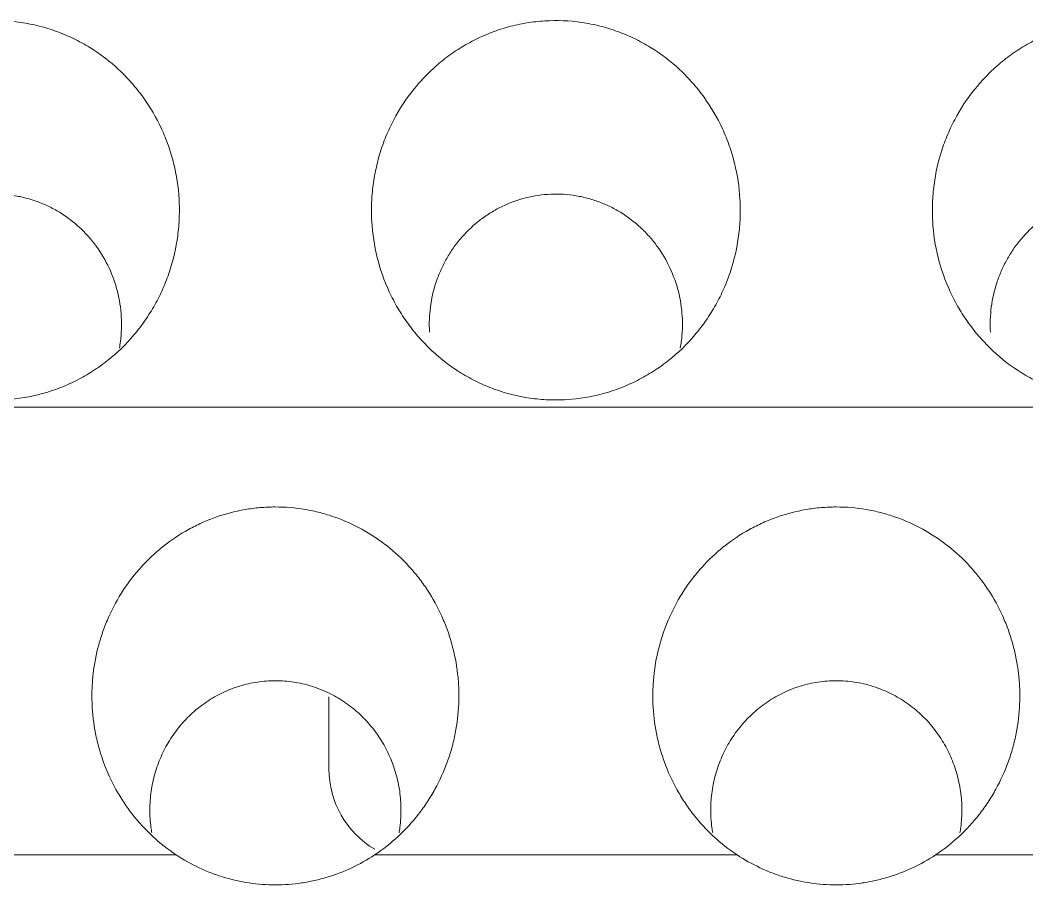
# Model space of a CAD drawing. Header units: millimetres. Extents: x 70151 to 230897, y 35202 to 113211.
# Drawn here: x 178589.31 to 178594.67, y 69177.14 to 69181.75 of the extents above; entities that cross this region are included whole.
import ezdxf

# ---------------------------------------------------------------- set-up
doc = ezdxf.new("R2010")
doc.units = ezdxf.units.MM
doc.header["$LTSCALE"] = 50
doc.layers.add('2-con', color=2, linetype='Continuous')
doc.layers.add('mark-B', color=2, linetype='Continuous', lineweight=20)

# ---------------------------------------------------------------- blocks, each defined once
blk = doc.blocks.new('무풍1WAY 대형')
at = {"layer": 'mark-B'}
for p, q in [((63.9599, -418.31), (63.9599, -418.6934)), ((289.2596, -420.2368), (-384.8363, -420.2368))]:
    blk.add_line(p, q, dxfattribs=at)
blk.add_arc((63.462, -418.31), 0.4979, 0, 59.4421, dxfattribs=at)
for points, knots in [([(61.7852, -417.8514), (61.7466, -417.8259), (61.7061, -417.8031), (61.6425, -417.7731), (61.6208, -417.7639), (61.5772, -417.7471), (61.5552, -417.7396), (61.4885, -417.7194), (61.4432, -417.7092), (61.374, -417.6989), (61.3507, -417.6963), (61.3037, -417.6928), (61.2803, -417.6919), (61.2103, -417.6919), (61.1639, -417.6954), (61.0949, -417.7056), (61.072, -417.7099), (61.0263, -417.7201), (61.0035, -417.7261), (60.9362, -417.7465), (60.8494, -417.78), (60.7682, -417.8256), (60.7291, -417.8514)], [0, 0, 0, 0, 0.125, 0.125, 0.1875, 0.1875, 0.25, 0.25, 0.375, 0.375, 0.4375, 0.4375, 0.5, 0.5, 0.625, 0.625, 0.6875, 0.6875, 0.75, 0.75, 0.875, 1, 1, 1, 1]), ([(64.7728, -417.8514), (64.7341, -417.8259), (64.6937, -417.8031), (64.6301, -417.7731), (64.6084, -417.7639), (64.5648, -417.7471), (64.5427, -417.7396), (64.4761, -417.7194), (64.4308, -417.7092), (64.3616, -417.6989), (64.3383, -417.6963), (64.2913, -417.6928), (64.2678, -417.6919), (64.1978, -417.6919), (64.1515, -417.6954), (64.0825, -417.7056), (64.0595, -417.7099), (64.0139, -417.7201), (63.991, -417.7261), (63.9237, -417.7465), (63.8369, -417.78), (63.7558, -417.8256), (63.7167, -417.8514)], [0, 0, 0, 0, 0.125, 0.125, 0.1875, 0.1875, 0.25, 0.25, 0.375, 0.375, 0.4375, 0.4375, 0.5, 0.5, 0.625, 0.625, 0.6875, 0.6875, 0.75, 0.75, 0.875, 1, 1, 1, 1]), ([(61.7852, -417.8514), (61.8302, -417.8812), (61.872, -417.9142), (61.9495, -417.986), (61.9853, -418.0249), (62.0344, -418.0877), (62.0501, -418.1094), (62.0797, -418.1542), (62.0935, -418.177), (62.1321, -418.2468), (62.154, -418.295), (62.1812, -418.3698), (62.1894, -418.3951), (62.2038, -418.4467), (62.2099, -418.4727), (62.2253, -418.5508), (62.2315, -418.6033), (62.2347, -418.6825), (62.2348, -418.7091), (62.2329, -418.7623), (62.2309, -418.7891), (62.2219, -418.8684), (62.2119, -418.9203), (62.191, -418.9967), (62.183, -419.022), (62.1696, -419.0595), (62.1649, -419.0719), (62.1549, -419.0967), (62.1496, -419.109), (62.1222, -419.1701), (62.0967, -419.2166), (62.0388, -419.3052), (62.0063, -419.3472), (61.9612, -419.3967), (61.9519, -419.4065), (61.9331, -419.4256), (61.9043, -419.4536), (61.874, -419.4797), (61.8116, -419.5291), (61.7673, -419.5587), (61.697, -419.5977), (61.6727, -419.6098), (61.6237, -419.6319), (61.5989, -419.6418), (61.5234, -419.6684), (61.4718, -419.6819), (61.4057, -419.6933), (61.3924, -419.6953), (61.3656, -419.6988), (61.3521, -419.7003), (61.3118, -419.7037), (61.285, -419.7049), (61.2048, -419.705), (61.1516, -419.7006), (61.0854, -419.6894), (61.0722, -419.6868), (61.0457, -419.6812), (61.0326, -419.6781), (60.9934, -419.668), (60.9678, -419.6602), (60.8921, -419.6337), (60.8434, -419.612), (60.7729, -419.5732), (60.7498, -419.5592), (60.705, -419.5294), (60.6834, -419.5137), (60.6207, -419.4642), (60.5817, -419.428), (60.5276, -419.3688), (60.5102, -419.3482), (60.4774, -419.3059), (60.4619, -419.2843), (60.4182, -419.2177), (60.3927, -419.1712), (60.3654, -419.1106), (60.3601, -419.0983), (60.3501, -419.0735), (60.3453, -419.061), (60.3317, -419.0232), (60.3237, -418.9979), (60.3026, -418.9212), (60.2926, -418.8694), (60.2836, -418.7903), (60.2815, -418.7638), (60.2795, -418.7103), (60.2796, -418.6837), (60.2828, -418.6042), (60.2889, -418.5517), (60.3041, -418.4738), (60.3102, -418.448), (60.3245, -418.3966), (60.3326, -418.371), (60.3599, -418.2959), (60.3818, -418.2477), (60.4201, -418.1782), (60.4338, -418.1555), (60.4558, -418.1222), (60.4633, -418.1112), (60.4789, -418.0894), (60.487, -418.0787), (60.5283, -418.0257), (60.5643, -417.9865), (60.6422, -417.9143), (60.6841, -417.8812), (60.7291, -417.8514)], [0, 0, 0, 0, 0.03125, 0.03125, 0.0625, 0.0625, 0.078125, 0.078125, 0.09375, 0.09375, 0.125, 0.125, 0.140625, 0.140625, 0.15625, 0.15625, 0.1875, 0.1875, 0.203125, 0.203125, 0.21875, 0.21875, 0.25, 0.25, 0.265625, 0.265625, 0.273437, 0.273437, 0.28125, 0.28125, 0.3125, 0.3125, 0.34375, 0.34375, 0.351562, 0.351562, 0.359375, 0.375, 0.375, 0.40625, 0.40625, 0.421875, 0.421875, 0.4375, 0.4375, 0.46875, 0.46875, 0.476562, 0.476562, 0.484375, 0.484375, 0.5, 0.5, 0.53125, 0.53125, 0.539062, 0.539062, 0.546875, 0.546875, 0.5625, 0.5625, 0.59375, 0.59375, 0.609375, 0.609375, 0.625, 0.625, 0.65625, 0.65625, 0.671875, 0.671875, 0.6875, 0.6875, 0.71875, 0.71875, 0.726562, 0.726562, 0.734375, 0.734375, 0.75, 0.75, 0.78125, 0.78125, 0.796875, 0.796875, 0.8125, 0.8125, 0.84375, 0.84375, 0.859375, 0.859375, 0.875, 0.875, 0.90625, 0.90625, 0.921875, 0.921875, 0.929687, 0.929687, 0.9375, 0.9375, 0.96875, 0.96875, 1, 1, 1, 1]), ([(64.7728, -417.8514), (64.8178, -417.8812), (64.8595, -417.9142), (64.9371, -417.986), (64.9728, -418.0249), (65.022, -418.0877), (65.0376, -418.1094), (65.0672, -418.1542), (65.081, -418.177), (65.1196, -418.2468), (65.1415, -418.295), (65.1688, -418.3698), (65.1769, -418.3951), (65.1913, -418.4467), (65.1975, -418.4727), (65.2128, -418.5508), (65.219, -418.6033), (65.2223, -418.6825), (65.2223, -418.7091), (65.2204, -418.7623), (65.2184, -418.7891), (65.2094, -418.8684), (65.1994, -418.9203), (65.1785, -418.9967), (65.1706, -419.022), (65.1571, -419.0595), (65.1524, -419.0719), (65.1424, -419.0967), (65.1372, -419.109), (65.1097, -419.1701), (65.0842, -419.2166), (65.0263, -419.3052), (64.9939, -419.3472), (64.9487, -419.3967), (64.9395, -419.4065), (64.9206, -419.4256), (64.8918, -419.4536), (64.8616, -419.4797), (64.7991, -419.5291), (64.7549, -419.5587), (64.6845, -419.5977), (64.6603, -419.6098), (64.6113, -419.6319), (64.5864, -419.6418), (64.511, -419.6684), (64.4594, -419.6819), (64.3932, -419.6933), (64.3799, -419.6953), (64.3531, -419.6988), (64.3397, -419.7003), (64.2994, -419.7037), (64.2726, -419.7049), (64.1923, -419.705), (64.1391, -419.7006), (64.0729, -419.6894), (64.0597, -419.6868), (64.0333, -419.6812), (64.0201, -419.6781), (63.981, -419.668), (63.9553, -419.6602), (63.8797, -419.6337), (63.831, -419.612), (63.7605, -419.5732), (63.7373, -419.5592), (63.6926, -419.5294), (63.671, -419.5137), (63.6082, -419.4642), (63.5693, -419.428), (63.5152, -419.3688), (63.4978, -419.3482), (63.465, -419.3059), (63.4495, -419.2843), (63.4058, -419.2177), (63.3803, -419.1712), (63.3529, -419.1106), (63.3477, -419.0983), (63.3376, -419.0735), (63.3328, -419.061), (63.3193, -419.0232), (63.3112, -418.9979), (63.2902, -418.9212), (63.2802, -418.8694), (63.2711, -418.7903), (63.2691, -418.7638), (63.2671, -418.7103), (63.2671, -418.6837), (63.2703, -418.6042), (63.2765, -418.5517), (63.2917, -418.4738), (63.2978, -418.448), (63.312, -418.3966), (63.3202, -418.371), (63.3475, -418.2959), (63.3693, -418.2477), (63.4077, -418.1782), (63.4214, -418.1555), (63.4433, -418.1222), (63.4509, -418.1112), (63.4665, -418.0894), (63.4745, -418.0787), (63.5158, -418.0257), (63.5518, -417.9865), (63.6297, -417.9143), (63.6716, -417.8812), (63.7167, -417.8514)], [0, 0, 0, 0, 0.03125, 0.03125, 0.0625, 0.0625, 0.078125, 0.078125, 0.09375, 0.09375, 0.125, 0.125, 0.140625, 0.140625, 0.15625, 0.15625, 0.1875, 0.1875, 0.203125, 0.203125, 0.21875, 0.21875, 0.25, 0.25, 0.265625, 0.265625, 0.273438, 0.273438, 0.28125, 0.28125, 0.3125, 0.3125, 0.34375, 0.34375, 0.351563, 0.351563, 0.359375, 0.375, 0.375, 0.40625, 0.40625, 0.421875, 0.421875, 0.4375, 0.4375, 0.46875, 0.46875, 0.476563, 0.476563, 0.484375, 0.484375, 0.5, 0.5, 0.53125, 0.53125, 0.539063, 0.539063, 0.546875, 0.546875, 0.5625, 0.5625, 0.59375, 0.59375, 0.609375, 0.609375, 0.625, 0.625, 0.65625, 0.65625, 0.671875, 0.671875, 0.6875, 0.6875, 0.71875, 0.71875, 0.726563, 0.726563, 0.734375, 0.734375, 0.75, 0.75, 0.78125, 0.78125, 0.796875, 0.796875, 0.8125, 0.8125, 0.84375, 0.84375, 0.859375, 0.859375, 0.875, 0.875, 0.90625, 0.90625, 0.921875, 0.921875, 0.929688, 0.929688, 0.9375, 0.9375, 0.96875, 0.96875, 1, 1, 1, 1]), ([(60.5987, -417.969), (60.597, -417.9789), (60.5955, -417.9889), (60.5901, -418.0306), (60.5881, -418.0625), (60.5884, -418.1103), (60.589, -418.1263), (60.5914, -418.1583), (60.5931, -418.1744), (60.5999, -418.2223), (60.6132, -418.2849), (60.6348, -418.345), (60.6542, -418.3891), (60.6612, -418.4037), (60.6762, -418.4323), (60.6842, -418.4463), (60.7095, -418.4872), (60.7281, -418.5132), (60.7587, -418.5502), (60.7694, -418.5622), (60.7917, -418.5854), (60.8033, -418.5968), (60.8394, -418.6295), (60.8901, -418.6691), (60.9459, -418.7011), (60.9897, -418.7221), (61.0047, -418.7286), (61.035, -418.7404), (61.0503, -418.7458), (61.0965, -418.76), (61.1279, -418.7672), (61.1758, -418.7744), (61.1919, -418.7763), (61.2244, -418.7787), (61.2407, -418.7793), (61.2894, -418.7793), (61.3216, -418.7769), (61.3694, -418.7698), (61.3853, -418.7668), (61.4169, -418.7596), (61.4327, -418.7554), (61.4794, -418.7411), (61.5395, -418.7175), (61.5956, -418.6856), (61.636, -418.6584), (61.6492, -418.6488), (61.6747, -418.6289), (61.687, -418.6185), (61.7227, -418.5862), (61.7449, -418.563), (61.7758, -418.5258), (61.7857, -418.513), (61.8046, -418.4867), (61.8135, -418.4733), (61.8387, -418.4323), (61.8536, -418.4039), (61.8729, -418.36), (61.8789, -418.3451), (61.8898, -418.3148), (61.8947, -418.2993), (61.9079, -418.2529), (61.9211, -418.1903), (61.9258, -418.1265), (61.9261, -418.0783), (61.9257, -418.0621), (61.9236, -418.03), (61.9221, -418.0141), (61.9188, -417.9887), (61.9173, -417.9793), (61.9157, -417.9699)], [0, 0, 0, 0, 0.012777, 0.012777, 0.053404, 0.053404, 0.073718, 0.073718, 0.094031, 0.094031, 0.134659, 0.175286, 0.175286, 0.1956, 0.1956, 0.215913, 0.215913, 0.25654, 0.25654, 0.276854, 0.276854, 0.297168, 0.297168, 0.337795, 0.378422, 0.378422, 0.398736, 0.398736, 0.41905, 0.41905, 0.459677, 0.459677, 0.47999, 0.47999, 0.500304, 0.500304, 0.540931, 0.540931, 0.561245, 0.561245, 0.581559, 0.581559, 0.622186, 0.662813, 0.662813, 0.683127, 0.683127, 0.70344, 0.70344, 0.744068, 0.744068, 0.764381, 0.764381, 0.784695, 0.784695, 0.825322, 0.825322, 0.845636, 0.845636, 0.865949, 0.865949, 0.906577, 0.947204, 0.947204, 0.967518, 0.967518, 0.987831, 0.987831, 1, 1, 1, 1]), ([(63.5863, -417.969), (63.5846, -417.9789), (63.583, -417.9889), (63.5776, -418.0306), (63.5757, -418.0625), (63.5759, -418.1103), (63.5766, -418.1263), (63.5789, -418.1583), (63.5806, -418.1744), (63.5874, -418.2223), (63.6008, -418.2849), (63.6224, -418.345), (63.6417, -418.3891), (63.6488, -418.4037), (63.6638, -418.4323), (63.6717, -418.4463), (63.697, -418.4872), (63.7156, -418.5132), (63.7463, -418.5502), (63.757, -418.5622), (63.7792, -418.5854), (63.7909, -418.5968), (63.8269, -418.6295), (63.8776, -418.6691), (63.9334, -418.7011), (63.9773, -418.7221), (63.9923, -418.7286), (64.0225, -418.7404), (64.0378, -418.7458), (64.0841, -418.76), (64.1154, -418.7672), (64.1633, -418.7744), (64.1794, -418.7763), (64.2119, -418.7787), (64.2283, -418.7793), (64.277, -418.7793), (64.3091, -418.7769), (64.3569, -418.7698), (64.3728, -418.7668), (64.4044, -418.7596), (64.4202, -418.7554), (64.4669, -418.7411), (64.5271, -418.7175), (64.5831, -418.6856), (64.6236, -418.6584), (64.6368, -418.6488), (64.6622, -418.6289), (64.6745, -418.6185), (64.7102, -418.5862), (64.7324, -418.563), (64.7633, -418.5258), (64.7732, -418.513), (64.7921, -418.4867), (64.801, -418.4733), (64.8263, -418.4323), (64.8411, -418.4039), (64.8605, -418.36), (64.8664, -418.3451), (64.8773, -418.3148), (64.8823, -418.2993), (64.8955, -418.2529), (64.9087, -418.1903), (64.9134, -418.1266), (64.9137, -418.0783), (64.9132, -418.0621), (64.9112, -418.03), (64.9096, -418.0141), (64.9063, -417.9887), (64.9049, -417.9793), (64.9033, -417.9699)], [0, 0, 0, 0, 0.012777, 0.012777, 0.053405, 0.053405, 0.073718, 0.073718, 0.094032, 0.094032, 0.134659, 0.175286, 0.175286, 0.1956, 0.1956, 0.215914, 0.215914, 0.256541, 0.256541, 0.276855, 0.276855, 0.297168, 0.297168, 0.337796, 0.378423, 0.378423, 0.398736, 0.398736, 0.41905, 0.41905, 0.459677, 0.459677, 0.479991, 0.479991, 0.500305, 0.500305, 0.540932, 0.540932, 0.561246, 0.561246, 0.581559, 0.581559, 0.622187, 0.662814, 0.662814, 0.683127, 0.683127, 0.703441, 0.703441, 0.744068, 0.744068, 0.764382, 0.764382, 0.784696, 0.784696, 0.825323, 0.825323, 0.845637, 0.845637, 0.86595, 0.86595, 0.906578, 0.947205, 0.947205, 0.967518, 0.967518, 0.987832, 0.987832, 1, 1, 1, 1]), ([(60.7439, -421.2256), (60.7402, -421.1602), (60.7303, -421.0964), (60.6992, -420.9718), (60.6779, -420.9109), (60.6437, -420.8368), (60.6364, -420.8221), (60.6213, -420.7931), (60.5977, -420.7503), (60.5535, -420.6824), (60.5131, -420.6317), (60.4809, -420.5951), (60.4698, -420.5831), (60.447, -420.5596), (60.4353, -420.5481), (60.3752, -420.492), (60.3235, -420.4525), (60.2404, -420.4013), (60.2118, -420.3856), (60.1674, -420.3641), (60.1524, -420.3573), (60.122, -420.3444), (60.1067, -420.3384), (60.0297, -420.3103), (59.9665, -420.2943), (59.8855, -420.2825), (59.8691, -420.2805), (59.8363, -420.2774), (59.8197, -420.2763), (59.7703, -420.2742), (59.7375, -420.2746), (59.6397, -420.2806), (59.5751, -420.2912), (59.4474, -420.3261), (59.3865, -420.3497), (59.2993, -420.3941), (59.2709, -420.4104), (59.2294, -420.437), (59.2157, -420.4463), (59.189, -420.4654), (59.1759, -420.4753), (59.112, -420.5261), (59.0653, -420.5714), (59.002, -420.6461), (58.9819, -420.6723), (58.9447, -420.726), (58.9104, -420.7812), (58.8815, -420.8392), (58.8554, -420.8986), (58.8437, -420.929), (58.8129, -421.0223), (58.7985, -421.0855), (58.7858, -421.1816), (58.7831, -421.2138), (58.7806, -421.2788), (58.7809, -421.3117), (58.7864, -421.4091), (58.7961, -421.4729), (58.8195, -421.5671), (58.8288, -421.5983), (58.845, -421.6446), (58.8508, -421.6599), (58.8631, -421.6901), (58.8696, -421.705), (58.9036, -421.7787), (58.9362, -421.8345), (58.9838, -421.9005), (58.9936, -421.9135), (59.014, -421.9391), (59.0246, -421.9518), (59.0571, -421.9887), (59.0798, -422.012), (59.1511, -422.0785), (59.2027, -422.118), (59.2727, -422.1611), (59.287, -422.1694), (59.3158, -422.1852), (59.3596, -422.2078), (59.4347, -422.2395), (59.4971, -422.2587), (59.5447, -422.2708), (59.5607, -422.2744), (59.5931, -422.2808), (59.6094, -422.2837), (59.691, -422.2955), (59.7563, -422.2982), (59.8542, -422.2922), (59.8869, -422.2886), (59.9523, -422.2777), (59.9844, -422.2707), (60.079, -422.2448), (60.1399, -422.2213), (60.2133, -422.184), (60.2278, -422.1761), (60.2564, -422.1597), (60.2984, -422.1342), (60.3646, -422.0867), (60.4136, -422.0438), (60.4605, -421.9982), (60.4831, -421.9741), (60.5464, -421.8992), (60.5833, -421.8459), (60.6229, -421.775), (60.6305, -421.7606), (60.6451, -421.7313), (60.652, -421.7165), (60.6718, -421.6715), (60.6834, -421.6411), (60.7139, -421.5488), (60.7283, -421.4858), (60.741, -421.3889), (60.7438, -421.3562), (60.7462, -421.2909), (60.7458, -421.2583), (60.7439, -421.2256)], [0, 0, 0, 0, 0.03125, 0.03125, 0.0625, 0.0625, 0.070313, 0.070313, 0.078125, 0.09375, 0.109375, 0.109375, 0.117188, 0.117188, 0.125, 0.125, 0.15625, 0.15625, 0.171875, 0.171875, 0.179688, 0.179688, 0.1875, 0.1875, 0.21875, 0.21875, 0.226563, 0.226563, 0.234375, 0.234375, 0.25, 0.25, 0.28125, 0.28125, 0.3125, 0.3125, 0.328125, 0.328125, 0.335938, 0.335938, 0.34375, 0.34375, 0.375, 0.375, 0.390625, 0.390625, 0.40625, 0.421875, 0.421875, 0.4375, 0.4375, 0.46875, 0.46875, 0.484375, 0.484375, 0.5, 0.5, 0.53125, 0.53125, 0.546875, 0.546875, 0.554688, 0.554688, 0.5625, 0.5625, 0.59375, 0.59375, 0.601563, 0.601563, 0.609375, 0.609375, 0.625, 0.625, 0.65625, 0.65625, 0.664063, 0.664063, 0.671875, 0.6875, 0.703125, 0.703125, 0.710938, 0.710938, 0.71875, 0.71875, 0.75, 0.75, 0.765625, 0.765625, 0.78125, 0.78125, 0.8125, 0.8125, 0.820313, 0.820313, 0.828125, 0.84375, 0.859375, 0.859375, 0.875, 0.875, 0.90625, 0.90625, 0.914063, 0.914063, 0.921875, 0.921875, 0.9375, 0.9375, 0.96875, 0.96875, 0.984375, 0.984375, 1, 1, 1, 1]), ([(63.7315, -421.2256), (63.7277, -421.1602), (63.7179, -421.0964), (63.6868, -420.9718), (63.6655, -420.9109), (63.6312, -420.8368), (63.624, -420.8221), (63.6089, -420.7931), (63.5852, -420.7503), (63.5411, -420.6824), (63.5007, -420.6317), (63.4685, -420.5951), (63.4574, -420.5831), (63.4346, -420.5596), (63.4228, -420.5481), (63.3628, -420.492), (63.311, -420.4525), (63.2279, -420.4013), (63.1993, -420.3856), (63.155, -420.3641), (63.1399, -420.3573), (63.1096, -420.3444), (63.0943, -420.3384), (63.0173, -420.3103), (62.9541, -420.2943), (62.873, -420.2825), (62.8567, -420.2805), (62.8238, -420.2774), (62.8073, -420.2763), (62.7579, -420.2742), (62.7251, -420.2746), (62.6272, -420.2806), (62.5627, -420.2912), (62.435, -420.3261), (62.3741, -420.3497), (62.2868, -420.3941), (62.2585, -420.4104), (62.2169, -420.437), (62.2033, -420.4463), (62.1765, -420.4654), (62.1635, -420.4753), (62.0995, -420.5261), (62.0529, -420.5714), (61.9895, -420.6461), (61.9695, -420.6723), (61.9323, -420.726), (61.8979, -420.7812), (61.8691, -420.8392), (61.8429, -420.8986), (61.8312, -420.929), (61.8004, -421.0223), (61.786, -421.0855), (61.7733, -421.1816), (61.7706, -421.2138), (61.7682, -421.2788), (61.7685, -421.3117), (61.774, -421.4091), (61.7836, -421.4729), (61.807, -421.5671), (61.8163, -421.5983), (61.8326, -421.6446), (61.8384, -421.6599), (61.8506, -421.6901), (61.8571, -421.705), (61.8912, -421.7787), (61.9238, -421.8345), (61.9713, -421.9005), (61.9812, -421.9135), (62.0016, -421.9391), (62.0122, -421.9518), (62.0447, -421.9887), (62.0674, -422.012), (62.1387, -422.0785), (62.1903, -422.118), (62.2602, -422.1611), (62.2745, -422.1694), (62.3034, -422.1852), (62.3471, -422.2078), (62.4222, -422.2395), (62.4846, -422.2587), (62.5322, -422.2708), (62.5483, -422.2744), (62.5806, -422.2808), (62.597, -422.2837), (62.6785, -422.2955), (62.7438, -422.2982), (62.8418, -422.2922), (62.8745, -422.2886), (62.9398, -422.2777), (62.9719, -422.2707), (63.0665, -422.2448), (63.1274, -422.2213), (63.2008, -422.184), (63.2154, -422.1761), (63.2439, -422.1597), (63.2859, -422.1342), (63.3521, -422.0867), (63.4011, -422.0438), (63.4481, -421.9982), (63.4706, -421.9741), (63.534, -421.8992), (63.5709, -421.8459), (63.6105, -421.775), (63.6181, -421.7606), (63.6326, -421.7313), (63.6396, -421.7165), (63.6593, -421.6715), (63.671, -421.6411), (63.7014, -421.5488), (63.7158, -421.4858), (63.7286, -421.3889), (63.7313, -421.3562), (63.7337, -421.2909), (63.7334, -421.2583), (63.7315, -421.2256)], [0, 0, 0, 0, 0.03125, 0.03125, 0.0625, 0.0625, 0.070312, 0.070312, 0.078125, 0.09375, 0.109375, 0.109375, 0.117187, 0.117187, 0.125, 0.125, 0.15625, 0.15625, 0.171875, 0.171875, 0.179687, 0.179687, 0.1875, 0.1875, 0.21875, 0.21875, 0.226562, 0.226562, 0.234375, 0.234375, 0.25, 0.25, 0.28125, 0.28125, 0.3125, 0.3125, 0.328125, 0.328125, 0.335937, 0.335937, 0.34375, 0.34375, 0.375, 0.375, 0.390625, 0.390625, 0.40625, 0.421875, 0.421875, 0.4375, 0.4375, 0.46875, 0.46875, 0.484375, 0.484375, 0.5, 0.5, 0.53125, 0.53125, 0.546875, 0.546875, 0.554687, 0.554687, 0.5625, 0.5625, 0.59375, 0.59375, 0.601562, 0.601562, 0.609375, 0.609375, 0.625, 0.625, 0.65625, 0.65625, 0.664062, 0.664062, 0.671875, 0.6875, 0.703125, 0.703125, 0.710937, 0.710937, 0.71875, 0.71875, 0.75, 0.75, 0.765625, 0.765625, 0.78125, 0.78125, 0.8125, 0.8125, 0.820312, 0.820312, 0.828125, 0.84375, 0.859375, 0.859375, 0.875, 0.875, 0.90625, 0.90625, 0.914062, 0.914062, 0.921875, 0.921875, 0.9375, 0.9375, 0.96875, 0.96875, 0.984375, 0.984375, 1, 1, 1, 1]), ([(66.719, -421.2256), (66.7153, -421.1602), (66.7054, -421.0964), (66.6743, -420.9718), (66.653, -420.9109), (66.6188, -420.8368), (66.6115, -420.8221), (66.5964, -420.7931), (66.5728, -420.7503), (66.5286, -420.6824), (66.4882, -420.6317), (66.456, -420.5951), (66.4449, -420.5831), (66.4221, -420.5596), (66.4104, -420.5481), (66.3503, -420.492), (66.2986, -420.4525), (66.2155, -420.4013), (66.1869, -420.3856), (66.1425, -420.3641), (66.1275, -420.3573), (66.0971, -420.3444), (66.0818, -420.3384), (66.0048, -420.3103), (65.9416, -420.2943), (65.8605, -420.2825), (65.8442, -420.2805), (65.8114, -420.2774), (65.7948, -420.2763), (65.7454, -420.2742), (65.7126, -420.2746), (65.6148, -420.2806), (65.5502, -420.2912), (65.4225, -420.3261), (65.3616, -420.3497), (65.2744, -420.3941), (65.246, -420.4104), (65.2045, -420.437), (65.1908, -420.4463), (65.1641, -420.4654), (65.151, -420.4753), (65.0871, -420.5261), (65.0404, -420.5714), (64.9771, -420.6461), (64.957, -420.6723), (64.9198, -420.726), (64.8855, -420.7812), (64.8566, -420.8392), (64.8305, -420.8986), (64.8188, -420.929), (64.7879, -421.0223), (64.7736, -421.0855), (64.7609, -421.1816), (64.7582, -421.2138), (64.7557, -421.2788), (64.756, -421.3117), (64.7615, -421.4091), (64.7712, -421.4729), (64.7946, -421.5671), (64.8039, -421.5983), (64.8201, -421.6446), (64.8259, -421.6599), (64.8382, -421.6901), (64.8447, -421.705), (64.8787, -421.7787), (64.9113, -421.8345), (64.9589, -421.9005), (64.9687, -421.9135), (64.9891, -421.9391), (64.9997, -421.9518), (65.0322, -421.9887), (65.0549, -422.012), (65.1262, -422.0785), (65.1778, -422.118), (65.2478, -422.1611), (65.2621, -422.1694), (65.2909, -422.1852), (65.3347, -422.2078), (65.4098, -422.2395), (65.4721, -422.2587), (65.5198, -422.2708), (65.5358, -422.2744), (65.5682, -422.2808), (65.5845, -422.2837), (65.6661, -422.2955), (65.7314, -422.2982), (65.8293, -422.2922), (65.862, -422.2886), (65.9273, -422.2777), (65.9594, -422.2707), (66.0541, -422.2448), (66.115, -422.2213), (66.1884, -422.184), (66.2029, -422.1761), (66.2315, -422.1597), (66.2735, -422.1342), (66.3397, -422.0867), (66.3887, -422.0438), (66.4356, -421.9982), (66.4582, -421.9741), (66.5215, -421.8992), (66.5584, -421.8459), (66.598, -421.775), (66.6056, -421.7606), (66.6202, -421.7313), (66.6271, -421.7165), (66.6469, -421.6715), (66.6585, -421.6411), (66.689, -421.5488), (66.7034, -421.4858), (66.7161, -421.3889), (66.7189, -421.3562), (66.7213, -421.2909), (66.7209, -421.2583), (66.719, -421.2256)], [0, 0, 0, 0, 0.03125, 0.03125, 0.0625, 0.0625, 0.070313, 0.070313, 0.078125, 0.09375, 0.109375, 0.109375, 0.117188, 0.117188, 0.125, 0.125, 0.15625, 0.15625, 0.171875, 0.171875, 0.179688, 0.179688, 0.1875, 0.1875, 0.21875, 0.21875, 0.226563, 0.226563, 0.234375, 0.234375, 0.25, 0.25, 0.28125, 0.28125, 0.3125, 0.3125, 0.328125, 0.328125, 0.335938, 0.335938, 0.34375, 0.34375, 0.375, 0.375, 0.390625, 0.390625, 0.40625, 0.421875, 0.421875, 0.4375, 0.4375, 0.46875, 0.46875, 0.484375, 0.484375, 0.5, 0.5, 0.53125, 0.53125, 0.546875, 0.546875, 0.554687, 0.554687, 0.5625, 0.5625, 0.59375, 0.59375, 0.601562, 0.601562, 0.609375, 0.609375, 0.625, 0.625, 0.65625, 0.65625, 0.664062, 0.664062, 0.671875, 0.6875, 0.703125, 0.703125, 0.710937, 0.710937, 0.71875, 0.71875, 0.75, 0.75, 0.765625, 0.765625, 0.78125, 0.78125, 0.8125, 0.8125, 0.820312, 0.820312, 0.828125, 0.84375, 0.859375, 0.859375, 0.875, 0.875, 0.90625, 0.90625, 0.914062, 0.914062, 0.921875, 0.921875, 0.9375, 0.9375, 0.96875, 0.96875, 0.984375, 0.984375, 1, 1, 1, 1]), ([(60.4362, -420.6368), (60.4388, -420.6816), (60.4355, -420.7702), (60.4162, -420.8565), (60.3988, -420.9097), (60.3951, -420.9203), (60.3871, -420.9412), (60.3744, -420.9723), (60.3499, -421.0221), (60.3265, -421.0599), (60.3076, -421.0874), (60.301, -421.0965), (60.2875, -421.1143), (60.2804, -421.1232), (60.2442, -421.1663), (60.2122, -421.1974), (60.1601, -421.2392), (60.1419, -421.2523), (60.1042, -421.2768), (60.0845, -421.2882), (60.0245, -421.3191), (59.9829, -421.3354), (59.9288, -421.3504), (59.9179, -421.3532), (59.8959, -421.3581), (59.8847, -421.3603), (59.8512, -421.366), (59.8288, -421.3687), (59.7617, -421.3731), (59.7169, -421.3715), (59.6607, -421.3636), (59.6495, -421.3617), (59.6273, -421.3574), (59.5943, -421.3501), (59.5407, -421.3338), (59.4993, -421.3165), (59.4688, -421.3019), (59.4587, -421.2968), (59.4388, -421.286), (59.4291, -421.2804), (59.3811, -421.2511), (59.3455, -421.2241), (59.3044, -421.1861), (59.2963, -421.1782), (59.2806, -421.1621), (59.2729, -421.1538), (59.2505, -421.1286), (59.2365, -421.1112), (59.1973, -421.0571), (59.1746, -421.0187), (59.1366, -420.9371), (59.1218, -420.8952), (59.1055, -420.8306), (59.1011, -420.8088), (59.0943, -420.7647), (59.0919, -420.7423), (59.0879, -420.6755), (59.0895, -420.6312), (59.0967, -420.5752), (59.0985, -420.5633), (59.1007, -420.5514)], [0, 0, 0, 0, 0.057902, 0.115804, 0.115804, 0.13028, 0.13028, 0.144755, 0.173707, 0.202658, 0.202658, 0.217133, 0.217133, 0.231609, 0.231609, 0.289511, 0.289511, 0.318462, 0.318462, 0.347413, 0.347413, 0.405315, 0.405315, 0.419791, 0.419791, 0.434266, 0.434266, 0.463218, 0.463218, 0.52112, 0.52112, 0.535595, 0.535595, 0.550071, 0.579022, 0.607973, 0.607973, 0.622449, 0.622449, 0.636924, 0.636924, 0.694826, 0.694826, 0.709302, 0.709302, 0.723777, 0.723777, 0.752729, 0.752729, 0.810631, 0.810631, 0.868533, 0.868533, 0.897484, 0.897484, 0.926435, 0.926435, 0.984337, 0.984337, 1, 1, 1, 1]), ([(63.4238, -420.6368), (63.4264, -420.6816), (63.4231, -420.7702), (63.4038, -420.8565), (63.3864, -420.9097), (63.3826, -420.9203), (63.3747, -420.9412), (63.362, -420.9723), (63.3374, -421.0221), (63.3141, -421.0599), (63.2951, -421.0874), (63.2886, -421.0965), (63.275, -421.1143), (63.268, -421.1232), (63.2317, -421.1663), (63.1998, -421.1974), (63.1476, -421.2392), (63.1295, -421.2523), (63.0917, -421.2768), (63.0721, -421.2882), (63.0121, -421.3191), (62.9704, -421.3354), (62.9164, -421.3504), (62.9054, -421.3532), (62.8834, -421.3581), (62.8722, -421.3603), (62.8387, -421.366), (62.8164, -421.3687), (62.7492, -421.3731), (62.7044, -421.3715), (62.6483, -421.3636), (62.6371, -421.3617), (62.6149, -421.3574), (62.5819, -421.3501), (62.5283, -421.3338), (62.4869, -421.3165), (62.4564, -421.3019), (62.4463, -421.2968), (62.4264, -421.286), (62.4166, -421.2804), (62.3687, -421.2511), (62.3331, -421.2241), (62.2919, -421.1861), (62.2839, -421.1782), (62.2681, -421.1621), (62.2604, -421.1538), (62.238, -421.1286), (62.2241, -421.1112), (62.1848, -421.0571), (62.1622, -421.0187), (62.1241, -420.9371), (62.1093, -420.8952), (62.093, -420.8306), (62.0886, -420.8088), (62.0818, -420.7647), (62.0794, -420.7423), (62.0755, -420.6755), (62.077, -420.6312), (62.0842, -420.5752), (62.0861, -420.5633), (62.0882, -420.5514)], [0, 0, 0, 0, 0.057902, 0.115804, 0.115804, 0.13028, 0.13028, 0.144755, 0.173707, 0.202658, 0.202658, 0.217133, 0.217133, 0.231609, 0.231609, 0.289511, 0.289511, 0.318462, 0.318462, 0.347413, 0.347413, 0.405315, 0.405315, 0.419791, 0.419791, 0.434266, 0.434266, 0.463218, 0.463218, 0.52112, 0.52112, 0.535595, 0.535595, 0.550071, 0.579022, 0.607973, 0.607973, 0.622449, 0.622449, 0.636924, 0.636924, 0.694826, 0.694826, 0.709302, 0.709302, 0.723777, 0.723777, 0.752729, 0.752729, 0.810631, 0.810631, 0.868533, 0.868533, 0.897484, 0.897484, 0.926435, 0.926435, 0.984337, 0.984337, 1, 1, 1, 1]), ([(66.4113, -420.6368), (66.4139, -420.6816), (66.4106, -420.7702), (66.3913, -420.8565), (66.3739, -420.9097), (66.3702, -420.9203), (66.3622, -420.9412), (66.3495, -420.9723), (66.325, -421.0221), (66.3016, -421.0599), (66.2827, -421.0874), (66.2761, -421.0965), (66.2626, -421.1143), (66.2555, -421.1232), (66.2193, -421.1663), (66.1873, -421.1974), (66.1352, -421.2392), (66.117, -421.2523), (66.0793, -421.2768), (66.0596, -421.2882), (65.9996, -421.3191), (65.958, -421.3354), (65.9039, -421.3504), (65.893, -421.3532), (65.871, -421.3581), (65.8598, -421.3603), (65.8263, -421.366), (65.8039, -421.3687), (65.7368, -421.3731), (65.692, -421.3715), (65.6358, -421.3636), (65.6246, -421.3617), (65.6024, -421.3574), (65.5694, -421.3501), (65.5158, -421.3338), (65.4744, -421.3165), (65.4439, -421.3019), (65.4338, -421.2968), (65.4139, -421.286), (65.4042, -421.2804), (65.3562, -421.2511), (65.3206, -421.2241), (65.2795, -421.1861), (65.2714, -421.1782), (65.2557, -421.1621), (65.2479, -421.1538), (65.2256, -421.1286), (65.2116, -421.1112), (65.1724, -421.0571), (65.1497, -421.0187), (65.1117, -420.9371), (65.0969, -420.8952), (65.0806, -420.8306), (65.0762, -420.8088), (65.0694, -420.7647), (65.067, -420.7423), (65.063, -420.6755), (65.0646, -420.6312), (65.0718, -420.5752), (65.0736, -420.5633), (65.0757, -420.5514)], [0, 0, 0, 0, 0.057902, 0.115804, 0.115804, 0.13028, 0.13028, 0.144755, 0.173707, 0.202658, 0.202658, 0.217133, 0.217133, 0.231609, 0.231609, 0.289511, 0.289511, 0.318462, 0.318462, 0.347413, 0.347413, 0.405315, 0.405315, 0.419791, 0.419791, 0.434266, 0.434266, 0.463218, 0.463218, 0.52112, 0.52112, 0.535595, 0.535595, 0.550071, 0.579022, 0.607973, 0.607973, 0.622449, 0.622449, 0.636924, 0.636924, 0.694826, 0.694826, 0.709302, 0.709302, 0.723777, 0.723777, 0.752729, 0.752729, 0.810631, 0.810631, 0.868533, 0.868533, 0.897484, 0.897484, 0.926435, 0.926435, 0.984337, 0.984337, 1, 1, 1, 1])]:
    blk.add_open_spline(points, degree=3, knots=knots, dxfattribs=at)
for points in [[(60.7291, -417.8514), (60.0853, -417.8514), (59.4415, -417.8514), (58.7977, -417.8514)], [(63.7167, -417.8514), (63.0728, -417.8514), (62.429, -417.8514), (61.7852, -417.8514)], [(66.7042, -417.8514), (66.0604, -417.8514), (65.4166, -417.8514), (64.7728, -417.8514)]]:
    blk.add_open_spline(points, degree=3, dxfattribs=at)
blk = doc.blocks.new('dpdjzjs')
at = {"layer": 'mark-B', "rotation": 180}
blk.add_blockref('무풍1WAY 대형', (178654.9147, 88751.491), dxfattribs=at)

msp = doc.modelspace()

# ---------------------------------------------------------------- block references
at = {"layer": '2-con'}
msp.add_blockref('dpdjzjs', (0, -19992.0434), dxfattribs=at)

doc.saveas('drawing.dxf')
